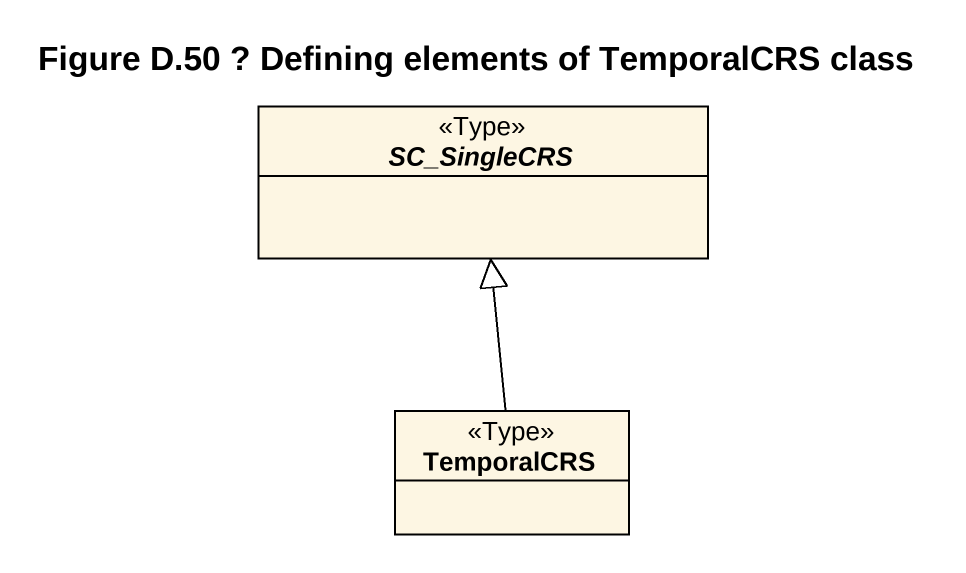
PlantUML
@startuml
title Figure D.50 ? Defining elements of TemporalCRS class
hide circle
hide empty members
abstract class SC_SingleCRS <<Type>>
class TemporalCRS <<Type>>
TemporalCRS -up-|> SC_SingleCRS
@enduml
